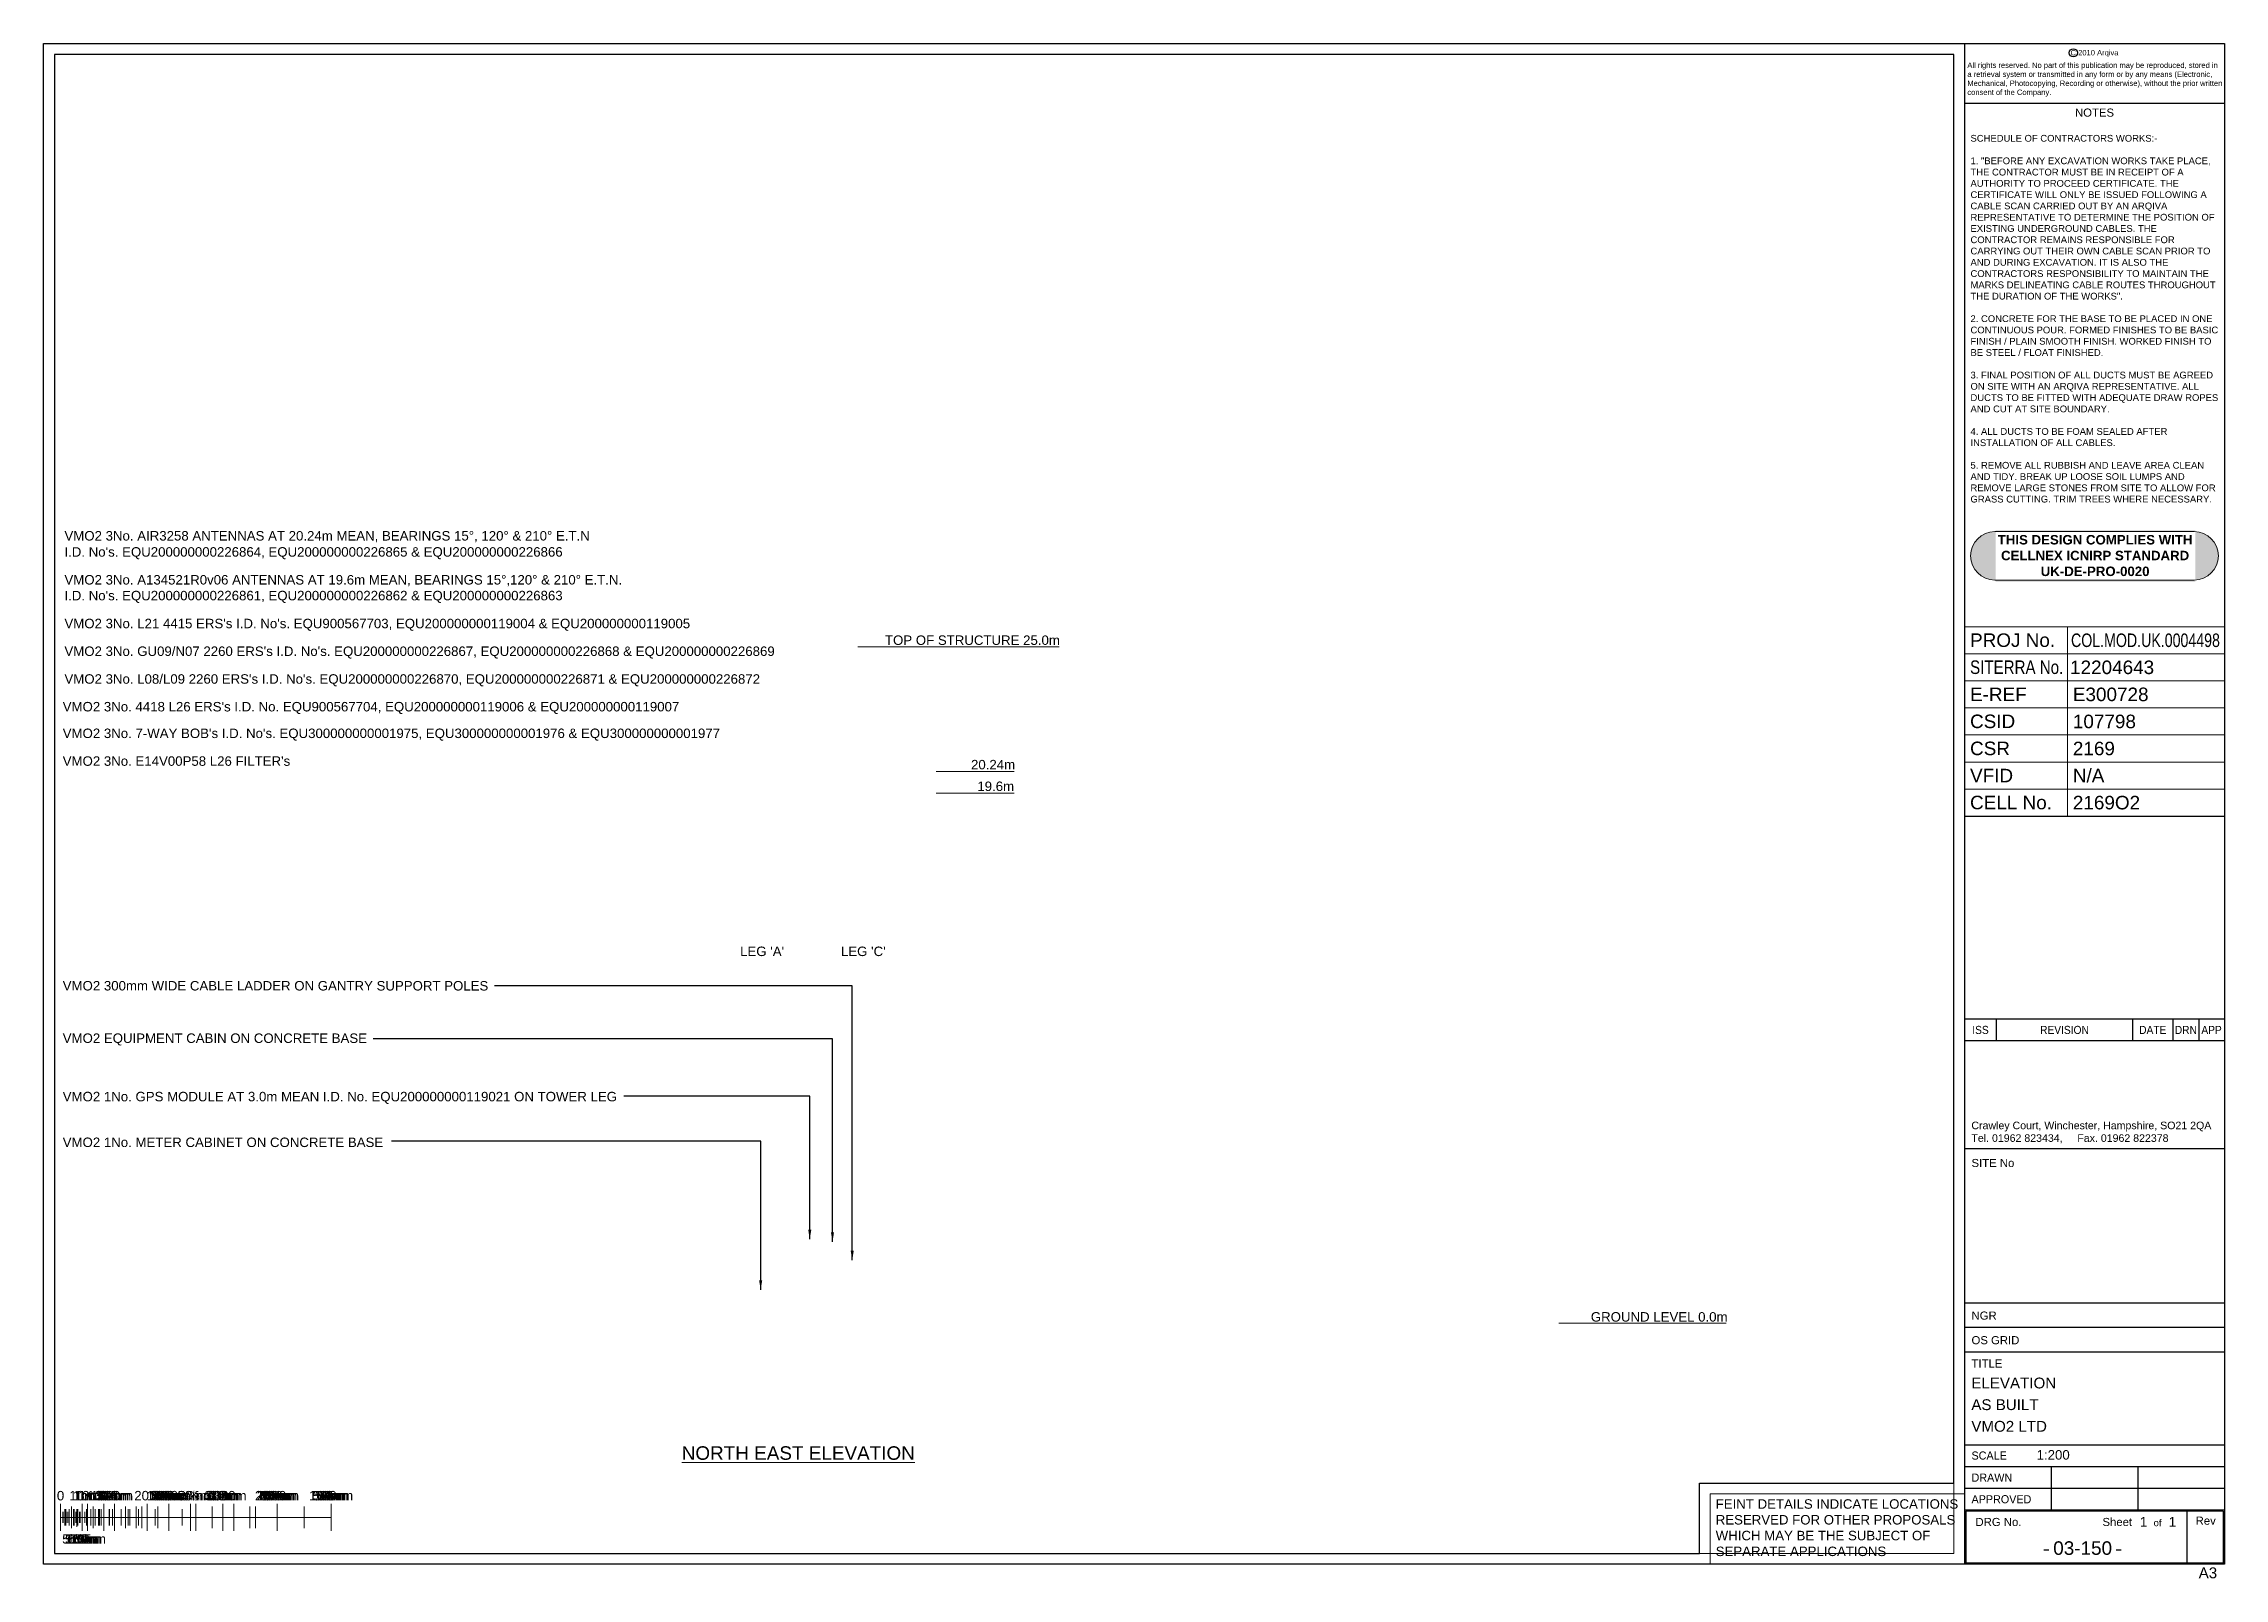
# Paper-space layout '03-150 VMO2 LTD ELEVATION' of a CAD drawing. Header units: millimetres. Extents: x 0 to 403, y -3 to 281.
import ezdxf
from ezdxf.enums import TextEntityAlignment as Align

# ---------------------------------------------------------------- set-up
doc = ezdxf.new("R2010")
doc.units = ezdxf.units.MM
doc.header["$LTSCALE"] = 30
doc.layers.add('ACAD ENTITIES HIDDEN', color=7, linetype='Continuous')
doc.layers.add('BORDER', color=7, linetype='Continuous', lineweight=25)
doc.layers.add('TEXT AND DIMENSIONS', color=7, linetype='Continuous', lineweight=13)
doc.layers.add('VIEWPORTS', color=7, linetype='Continuous', plot=False)
doc.styles.add('textstyle3', font='arial.ttf')
doc.styles.add('textstyle4', font='arial.ttf', dxfattribs={"width": 0.9})
doc.styles.add('textstyle5', font='arial.ttf', dxfattribs={"width": 0.95})
doc.dimstyles.new('QCADDimStyle', dxfattribs={"dimtxt": 1.75, "dimasz": 1.75, "dimexe": 1.75, "dimexo": 1.75, "dimgap": 0.75, "dimtad": 1, "dimtoh": 1, "dimzin": 12, "dimdsep": 46, "dimtxsty": 'Standard', "dimcen": 0.09, "dimclrt": 256, "dimazin": 3, "dimtfac": 1, "dimtdec": 4, "dimtofl": 0, "dimtmove": 2, "dimatfit": 3, "dimfxl": 1, "dimtolj": 1, "dimtzin": 0, "dimarcsym": 0})

# ---------------------------------------------------------------- blocks, each defined once
blk = doc.blocks.new('A3MAS')
at = {"layer": 'BORDER'}
for p, q in [((0, 281), (403, 281)), ((0, 0), (0, 281)), ((355, 281), (355, 0)), ((403, 281), (403, 0)), ((355, 270), (403, 270)), ((355, 138.24), (403, 138.24)), ((403, 100.74), (355, 100.74)), ((403, 96.74), (355, 96.74)), ((360.85, 100.74), (360.85, 96.74)), ((386.04, 100.74), (386.04, 96.74)), ((393.5, 100.74), (393.5, 96.74)), ((398.25, 100.74), (398.25, 96.74)), ((403, 76.74), (355, 76.74)), ((403, 48.21), (355, 48.21)), ((403, 43.71), (355, 43.71)), ((403, 39.21), (355, 39.21)), ((403, 22), (355, 22)), ((403, 18), (355, 18)), ((371, 18), (371, 10)), ((387, 18), (387, 10)), ((403, 14), (355, 14)), ((403, 10), (355, 10)), ((355.2, 9.8), (355.2, 0.2)), ((402.8, 9.8), (355.2, 9.8)), ((396.05, 9.8), (396.05, 0.2)), ((402.8, 9.8), (402.8, 0.2)), ((403, 0), (0, 0)), ((402.8, 0.2), (355.2, 0.2))]:
    blk.add_line(p, q, dxfattribs=at)
at = {"layer": 'BORDER', "const_width": 0.25}
for points in [[(369.61, 2.64), (370.61, 2.64)], [(382.95, 2.64), (383.95, 2.64)]]:
    blk.add_lwpolyline(points, dxfattribs=at)
at = {"layer": 'BORDER'}
blk.add_circle((375.08, 279.3), 0.764, dxfattribs=at)
at = {"layer": 'BORDER', "style": 'textstyle3'}
blk.add_text('NOTES', height=1.5, dxfattribs=at).set_placement((379, 267.5), align=Align.CENTER)
at = {"layer": 'BORDER'}
for s, style, width, p in [('ISS', 'textstyle4', 0.9, (357.93, 98.73)), ('REVISION', 'textstyle4', 0.9, (373.45, 98.73)), ('DATE', 'textstyle4', 0.9, (389.77, 98.73)), ('DRN', 'textstyle4', 0.9, (395.88, 98.73)), ('APP', 'textstyle4', 0.9, (400.63, 98.73)), ('DRAWN', 'textstyle5', 0.95, (360.03, 16)), ('APPROVED', 'textstyle5', 0.95, (361.8, 12))]:
    blk.add_text(s, height=1.5, dxfattribs=dict(at, style=style, width=width)).set_placement(p, align=Align.MIDDLE_CENTER)
at = {"layer": 'BORDER', "style": 'textstyle3'}
for s, p in [('SITE No', (356.27, 73.39)), ('NGR', (356.27, 45.19)), ('OS GRID', (356.27, 40.64)), ('TITLE', (356.27, 36.33)), ('DRG No.', (357, 7.05))]:
    blk.add_text(s, height=1.5, dxfattribs=at).set_placement(p)
at = {"layer": 'BORDER', "style": 'textstyle5', "width": 0.95}
blk.add_text('SCALE', height=1.5, dxfattribs=at).set_placement((356.27, 19.33))
at = {"layer": 'BORDER', "style": 'textstyle3'}
for s, height, p in [('Sheet', 1.5, (383.21, 7.83)), ('of', 1.25, (390.65, 7.67)), ('Rev', 1.5, (399.55, 8.03))]:
    blk.add_text(s, height=height, dxfattribs=at).set_placement(p, align=Align.MIDDLE)
for s, insert, char_height, attachment_point in [('C 2010 Arqiva', (379, 279.82), 1, 2), ('A3', (399.96, -1.61), 2, 5)]:
    blk.add_mtext(s, dxfattribs=dict(at, insert=insert, char_height=char_height, attachment_point=attachment_point))
at = {"layer": 'BORDER', "attachment_point": 1, "style": 'textstyle3'}
for s, insert, char_height, width in [('All rights reserved. No part of this publication may be reproduced, stored in a retrieval system or transmitted in any form or by any means (Electronic, Mechanical, Photocopying, Recording or otherwise), without the prior written consent of the Company.', (355.5, 277.51), 1, 47), ('Crawley Court, Winchester, Hampshire, SO21 2QA\\PTel. 01962 823434,     Fax. 01962 822378', (356.25, 81.78), 1.4, 45.75)]:
    blk.add_mtext(s, dxfattribs=dict(at, insert=insert, char_height=char_height, width=width))
at = {"layer": 'BORDER', "style": 'textstyle3'}
for tag, p, height in [('TITLE1', (356.24, 32.48), 2), ('TITLE2', (356.24, 28.48), 2), ('TITLE3', (356.24, 24.48), 2), ('SCALE', (368.3, 19.33), 1.75)]:
    blk.add_attdef(tag, p, '', height=height, dxfattribs=at)
for tag, height, p in [('SHTNO', 1.8, (388.07, 7.83)), ('SHTOF', 1.8, (393.4, 7.83)), ('USERIDCATEGORY', 2.5, (376.81, 2.98))]:
    blk.add_attdef(tag, text='', height=height, dxfattribs=at).set_placement(p, align=Align.MIDDLE)
blk = doc.blocks.new('*U32')
at = {"layer": 'TEXT AND DIMENSIONS'}
for p, q in [((0, 2.5), (0, -2.5)), ((0, 2.5), (0, -2.5)), ((0, 2.5), (0, -2.5)), ((0, 2.5), (0, -2.5)), ((0, 2.5), (0, -2.5)), ((0, 2.5), (0, -2.5)), ((0, 2.5), (0, -2.5)), ((0, 2.5), (0, -2.5)), ((0, 2.5), (0, -2.5)), ((0, 2.5), (0, -2.5)), ((0, 2.5), (0, -2.5)), ((0, 2.5), (0, -2.5)), ((0, 2.5), (0, -2.5)), ((0, 0), (40, 0)), ((0, 0), (50, 0)), ((0, 0), (40, 0)), ((0, 0), (40, 0)), ((0, 0), (50, 0)), ((0, 0), (50, 0)), ((0, 0), (50, 0)), ((0, 0), (40, 0)), ((0, 0), (50, 0)), ((0, 0), (50, 0)), ((0, 0), (50, 0)), ((0, 0), (40, 0)), ((0, 0), (40, 0)), ((0, 0), (50, 0)), ((0, 0), (40, 0)), ((0, 0), (40, 0)), ((0, 0), (40, 0)), ((0, 0), (40, 0)), ((0.4, 1), (0.4, -1)), ((0.5, 1), (0.5, -1)), ((0.8, 1.5), (0.8, -1.5)), ((0.8, 1.5), (0.8, -1.5)), ((0.8, 1), (0.8, -1)), ((1, 1.5), (1, -1.5)), ((1, 1.5), (1, -1.5)), ((1, 1.5), (1, -1.5)), ((1, 1.5), (1, -1.5)), ((1, 1.5), (1, -1.5)), ((1, 1), (1, -1)), ((1.2, 1), (1.2, -1)), ((1.5, 1), (1.5, -1)), ((1.6, 1.5), (1.6, -1.5)), ((1.6, 1.5), (1.6, -1.5)), ((1.6, 1), (1.6, -1)), ((2, 2), (2, -2)), ((2, 2), (2, -2)), ((2, 2), (2, -2)), ((2, 2), (2, -2)), ((2, 2), (2, -2)), ((2, 1.5), (2, -1.5)), ((2, 1.5), (2, -1.5)), ((2, 1.5), (2, -1.5)), ((2, 1.5), (2, -1.5)), ((2, 1), (2, -1)), ((2.4, 1.5), (2.4, -1.5)), ((2.4, 1.5), (2.4, -1.5)), ((2.4, 1), (2.4, -1)), ((2.5, 1.5), (2.5, -1.5)), ((2.5, 1.5), (2.5, -1.5)), ((2.8, 1), (2.8, -1)), ((3, 1.5), (3, -1.72)), ((3, 1.5), (3, -1.72)), ((3, 1.5), (3, -1.72)), ((3, 1.5), (3, -1.72)), ((3, 1.5), (3, -1.72)), ((3, 1), (3, -1)), ((3.2, 1.5), (3.2, -1.5)), ((3.2, 1.5), (3.2, -1.5)), ((3.2, 1), (3.2, -1)), ((3.5, 1), (3.5, -1)), ((3.6, 1), (3.6, -1)), ((4, 2.5), (4, -2.5)), ((4, 2.5), (4, -2.5)), ((4, 2.5), (4, -2.5)), ((4, 2), (4, -2)), ((4, 2), (4, -2)), ((4, 2), (4, -2)), ((4, 2), (4, -2)), ((4, 2), (4, -2)), ((4, 2), (4, -2)), ((4, 2), (4, -2)), ((4, 1), (4, -1)), ((4.5, 1), (4.5, -1)), ((4.8, 1.5), (4.8, -1.5)), ((4.8, 1.5), (4.8, -1.5)), ((5, 2.5), (5, -2.5)), ((5, 2.5), (5, -2.5)), ((5, 1.5), (5, -1.5)), ((5, 1.5), (5, -1.5)), ((5, 1.5), (5, -1.5)), ((5, 1.5), (5, -1.5)), ((5, 1.5), (5, -1.5)), ((5.6, 1.5), (5.6, -1.5)), ((5.6, 1.5), (5.6, -1.5)), ((6, 2), (6, -2)), ((6, 2), (6, -2)), ((6, 2), (6, -2)), ((6, 2), (6, -2)), ((6, 2), (6, -2)), ((6, 1.5), (6, -1.5)), ((6, 1.5), (6, -1.5)), ((6, 1.5), (6, -1.5)), ((6, 1.5), (6, -1.5)), ((6.4, 1.5), (6.4, -1.5)), ((6.4, 1.5), (6.4, -1.5)), ((7, 1.5), (7, -1.5)), ((7, 1.5), (7, -1.5)), ((7, 1.5), (7, -1.5)), ((7, 1.5), (7, -1.5)), ((7, 1.5), (7, -1.5)), ((7.2, 1.5), (7.2, -1.5)), ((7.2, 1.5), (7.2, -1.5)), ((7.5, 1.5), (7.5, -1.5)), ((7.5, 1.5), (7.5, -1.5)), ((8, 2.5), (8, -2.5)), ((8, 2.5), (8, -2.5)), ((8, 2), (8, -2)), ((8, 2), (8, -2)), ((8, 2), (8, -2)), ((8, 2), (8, -2)), ((8, 2), (8, -2)), ((8, 2), (8, -2)), ((8, 2), (8, -2)), ((8, 2), (8, -2)), ((9, 1.5), (9, -1.5)), ((9, 1.5), (9, -1.5)), ((9.07, 1.5), (9.07, -1.5)), ((9.07, 1.5), (9.07, -1.5)), ((9.07, 1.5), (9.07, -1.5)), ((9.6, 1.5), (9.6, -1.5)), ((10, 2.5), (10, -2.5)), ((10, 2.5), (10, -2.5)), ((10, 2.5), (10, -2.5)), ((10, 2.5), (10, -2.5)), ((10, 2.5), (10, -2.5)), ((10, 2.5), (10, -2.5)), ((10, 2.5), (10, -2.5)), ((10, 2), (10, -2)), ((10, 2), (10, -2)), ((10, 1.5), (10, -1.5)), ((10, 1.5), (10, -1.5)), ((10, 1.5), (10, -1.5)), ((10, 1.5), (10, -1.5)), ((10, 1.5), (10, -1.5)), ((11.2, 1.5), (11.2, -1.5)), ((12, 2), (12, -2)), ((12, 2), (12, -2)), ((12, 2), (12, -2)), ((12, 2), (12, -2)), ((12, 2), (12, -2)), ((12, 2), (12, -2)), ((12, 2), (12, -2)), ((12, 2), (12, -2)), ((12, 2), (12, -2)), ((12.5, 1.5), (12.5, -1.5)), ((12.5, 1.5), (12.5, -1.5)), ((12.8, 1.5), (12.8, -1.5)), ((14, 2), (14, -2)), ((14, 2), (14, -2)), ((14, 2), (14, -2)), ((14, 2), (14, -2)), ((14, 2), (14, -2)), ((14, 1.5), (14, -1.5)), ((14, 1.5), (14, -1.5)), ((14, 1.5), (14, -1.5)), ((14, 1.5), (14, -1.5)), ((14, 1.5), (14, -1.5)), ((14.4, 1.5), (14.4, -1.5)), ((15, 2), (15, -2)), ((15, 2), (15, -2)), ((16, 2.5), (16, -2.5)), ((16, 2), (16, -2)), ((16, 2), (16, -2)), ((16, 2), (16, -2)), ((16, 2), (16, -2)), ((16, 2), (16, -2)), ((16, 2), (16, -2)), ((16, 2), (16, -2)), ((16, 2), (16, -2)), ((16, 2), (16, -2)), ((17.5, 1.5), (17.5, -1.5)), ((17.5, 1.5), (17.5, -1.5)), ((18, 2), (18, -2)), ((18, 2), (18, -2)), ((18, 2), (18, -2)), ((18, 2), (18, -2)), ((18, 2), (18, -2)), ((18, 1.5), (18, -1.5)), ((18, 1.5), (18, -1.5)), ((18, 1.5), (18, -1.5)), ((18, 1.5), (18, -1.5)), ((18, 1.5), (18, -1.5)), ((20, 2.5), (20, -2.5)), ((20, 2.5), (20, -2.5)), ((20, 2.5), (20, -2.5)), ((20, 2.5), (20, -2.5)), ((20, 2.5), (20, -2.5)), ((20, 2.5), (20, -2.5)), ((20, 2.5), (20, -2.5)), ((20, 2.5), (20, -2.5)), ((20, 2.5), (20, -2.5)), ((20, 2.5), (20, -2.5)), ((20, 2), (20, -2)), ((20, 2), (20, -2)), ((20, 2), (20, -2)), ((22.5, 1.5), (22.5, -1.5)), ((22.5, 1.5), (22.5, -1.5)), ((24, 2.5), (24, -2.5)), ((24, 2), (24, -2)), ((24, 2), (24, -2)), ((24, 2), (24, -2)), ((25, 2.5), (25, -2.5)), ((25, 2.5), (25, -2.5)), ((28, 2), (28, -2)), ((28, 2), (28, -2)), ((28, 2), (28, -2)), ((30, 2.5), (30, -2.5)), ((30, 2.5), (30, -2.5)), ((30, 2), (30, -2)), ((30, 2), (30, -2)), ((32, 2.5), (32, -2.5)), ((32, 2), (32, -2)), ((32, 2), (32, -2)), ((32, 2), (32, -2)), ((35, 2), (35, -2)), ((35, 2), (35, -2)), ((36, 2), (36, -2)), ((36, 2), (36, -2)), ((36, 2), (36, -2)), ((40, 2.5), (40, -2.5)), ((40, 2.5), (40, -2.5)), ((40, 2.5), (40, -2.5)), ((40, 2.5), (40, -2.5)), ((40, 2.5), (40, -2.5)), ((40, 2.5), (40, -2.5)), ((40, 2.5), (40, -2.5)), ((40, 2.5), (40, -2.5)), ((40, 2.5), (40, -2.5)), ((40, 2.5), (40, -2.5)), ((40, 2.5), (40, -2.5)), ((40, 2), (40, -2)), ((40, 2), (40, -2)), ((45, 2), (45, -2)), ((45, 2), (45, -2)), ((50, 2.5), (50, -2.5)), ((50, 2.5), (50, -2.5)), ((50, 2.5), (50, -2.5)), ((50, 2.5), (50, -2.5))]:
    blk.add_line(p, q, dxfattribs=at)
at = {"layer": 'TEXT AND DIMENSIONS', "flags": 128}
for points in [[(0, 2.5), (0, -2.5)], [(0, 2.5), (0, -2.5)], [(0, 2.5), (0, -2.5)], [(0, 2.5), (0, -2.5)], [(0, 2.5), (0, -2.5)], [(0, 2.5), (0, -2.5)], [(0, 2.5), (0, -2.5)], [(0, 0), (50, 0)], [(0, 0), (40, 0)], [(1, 1.5), (1, -1.5)], [(1, 1.5), (1, -1.5)], [(1, 1.5), (1, -1.5)], [(2, 1.5), (2, -1.5)], [(2, 1.5), (2, -1.5)], [(2, 1.5), (2, -1.5)], [(3, 1.5), (3, -1.5)], [(3, 1.5), (3, -1.5)], [(3, 1.5), (3, -1.5)], [(4, 2), (4, -2)], [(4, 1.5), (4, -1.5)], [(4, 1.5), (4, -1.5)], [(4, 1.5), (4, -1.5)], [(5, 2), (5, -2)], [(5, 2), (5, -2)], [(5, 2), (5, -2)], [(6, 1.5), (6, -1.5)], [(6, 1.5), (6, -1.5)], [(6, 1.5), (6, -1.5)], [(7, 1.5), (7, -1.5)], [(7, 1.5), (7, -1.5)], [(7, 1.5), (7, -1.5)], [(8, 2), (8, -2)], [(8, 1.5), (8, -1.5)], [(8, 1.5), (8, -1.5)], [(8, 1.5), (8, -1.5)], [(9, 1.5), (9, -1.5)], [(9, 1.5), (9, -1.5)], [(9, 1.5), (9, -1.5)], [(10, 2.5), (10, -2.5)], [(10, 2.5), (10, -2.5)], [(10, 2.5), (10, -2.5)], [(12, 2), (12, -2)], [(16, 2), (16, -2)], [(20, 2.5), (20, -2.5)], [(20, 2.5), (20, -2.5)], [(20, 2.5), (20, -2.5)], [(20, 2.5), (20, -2.5)], [(25, 2.5), (25, -2.5)], [(30, 2.5), (30, -2.5)], [(40, 2.5), (40, -2.5)], [(40, 2.5), (40, -2.5)], [(40, 2.5), (40, -2.5)], [(50, 2.5), (50, -2.5)], [(50, 2.5), (50, -2.5)], [(50, 2.5), (50, -2.5)], [(50, 2.5), (50, -2.5)], [(50, 2.5), (50, -2.5)]]:
    blk.add_lwpolyline(points, dxfattribs=at)
at = {"layer": 'TEXT AND DIMENSIONS'}
for points in [[(1, 1.5), (1, -1.5)], [(1, 1.5), (1, -1.5)], [(1, 1.5), (1, -1.5)], [(1, 1.5), (1, -1.5)], [(2, 1.5), (2, -1.5)], [(2, 1.5), (2, -1.5)], [(2, 1.5), (2, -1.5)], [(2, 1.5), (2, -1.5)], [(3, 1.5), (3, -1.5)], [(3, 1.5), (3, -1.5)], [(3, 1.5), (3, -1.5)], [(3, 1.5), (3, -1.5)], [(4, 1.5), (4, -1.5)], [(4, 1.5), (4, -1.5)], [(4, 1.5), (4, -1.5)], [(4, 1.5), (4, -1.5)], [(5, 2), (5, -2)], [(5, 2), (5, -2)], [(5, 2), (5, -2)], [(5, 2), (5, -2)], [(6, 1.5), (6, -1.5)], [(6, 1.5), (6, -1.5)], [(6, 1.5), (6, -1.5)], [(6, 1.5), (6, -1.5)], [(7, 1.5), (7, -1.5)], [(7, 1.5), (7, -1.5)], [(7, 1.5), (7, -1.5)], [(7, 1.5), (7, -1.5)], [(8, 1.5), (8, -1.5)], [(8, 1.5), (8, -1.5)], [(8, 1.5), (8, -1.5)], [(8, 1.5), (8, -1.5)], [(9, 1.5), (9, -1.5)], [(9, 1.5), (9, -1.5)], [(9, 1.5), (9, -1.5)], [(9, 1.5), (9, -1.5)], [(10, 2.5), (10, -2.5)], [(10, 2.5), (10, -2.5)], [(12, 1.5), (12, -1.5)], [(12, 1.5), (12, -1.5)], [(12, 1.5), (12, -1.5)], [(12, 1.5), (12, -1.5)], [(12, 1.5), (12, -1.5)], [(14, 1.5), (14, -1.5)], [(14, 1.5), (14, -1.5)], [(14, 1.5), (14, -1.5)], [(14, 1.5), (14, -1.5)], [(14, 1.5), (14, -1.5)], [(16, 1.5), (16, -1.5)], [(16, 1.5), (16, -1.5)], [(16, 1.5), (16, -1.5)], [(16, 1.5), (16, -1.5)], [(16, 1.5), (16, -1.5)], [(18, 1.5), (18, -1.5)], [(18, 1.5), (18, -1.5)], [(18, 1.5), (18, -1.5)], [(18, 1.5), (18, -1.5)], [(18, 1.5), (18, -1.5)], [(20, 2.5), (20, -2.5)], [(24, 2), (24, -2)], [(25, 2.5), (25, -2.5)], [(25, 2), (25, -2)], [(25, 2), (25, -2)], [(25, 2), (25, -2)], [(25, 2), (25, -2)], [(25, 2), (25, -2)], [(28, 2), (28, -2)], [(30, 2.5), (30, -2.5)], [(30, 2.5), (30, -2.5)], [(32, 2), (32, -2)], [(36, 2), (36, -2)], [(40, 2.5), (40, -2.5)], [(40, 2.5), (40, -2.5)]]:
    blk.add_lwpolyline(points, dxfattribs=at)
at = {"layer": 'TEXT AND DIMENSIONS', "char_height": 1.75, "attachment_point": 5, "style": 'textstyle3'}
for s, insert in [('0', (0, 4)), ('0', (0, 4)), ('0', (0, 4)), ('0', (0, 4)), ('0', (0, 4)), ('0', (0, 4)), ('0', (0, 4)), ('0', (0, 4)), ('0', (0, 4)), ('0', (0, 4)), ('0', (0, 4)), ('0', (0, 4)), ('0', (0, 4)), ('0', (0, 4)), ('0', (0, 4)), ('0', (0, 4)), ('0', (0, 4)), ('0', (0, 4)), ('0', (0, 4)), ('0', (0, 4)), ('10m', (4, 4)), ('1m', (4, 4)), ('10m', (5, 4)), ('1m', (5, 4)), ('100m', (8, 4)), ('10m', (8, 4)), ('50mm', (10, 4)), ('20mm', (10, 4)), ('10mm', (10, 4)), ('500m', (10, 4)), ('100m', (10, 4)), ('0.1m', (10, 4)), ('0.2m', (10, 4)), ('0.5m', (10, 4)), ('50m', (10, 4)), ('10m', (10, 4)), ('5m', (10, 4)), ('1m', (10, 4)), ('20m', (16, 4)), ('100mm', (20, 4)), ('1000m', (20, 4)), ('20mm', (20, 4)), ('500m', (20, 4)), ('200m', (20, 4)), ('250m', (20, 4)), ('100m', (20, 4)), ('0.2m', (20, 4)), ('0.5m', (20, 4)), ('50m', (20, 4)), ('20m', (20, 4)), ('10m', (20, 4)), ('5m', (20, 4)), ('2m', (20, 4)), ('1m', (20, 4)), ('50mm', (25, 4)), ('30m', (24, 4)), ('0.5m', (25, 4)), ('50m', (25, 4)), ('5m', (25, 4)), ('30mm', (30, 4)), ('300m', (30, 4)), ('0.3m', (30, 4)), ('30m', (30, 4)), ('3m', (30, 4)), ('40m', (32, 4)), ('200mm', (40, 4)), ('2000m', (40, 4)), ('1000m', (40, 4)), ('40mm', (40, 4)), ('400m', (40, 4)), ('500m', (40, 4)), ('200m', (40, 4)), ('100m', (40, 4)), ('0.4m', (40, 4)), ('40m', (40, 4)), ('50m', (40, 4)), ('20m', (40, 4)), ('10m', (40, 4)), ('4m', (40, 4)), ('2m', (40, 4)), ('1m', (40, 4)), ('100mm', (50, 4)), ('50mm', (50, 4)), ('500m', (50, 4)), ('100m', (50, 4)), ('0.5m', (50, 4)), ('50m', (50, 4)), ('10m', (50, 4)), ('5m', (50, 4)), ('1m', (50, 4)), ('5m', (2, -4)), ('5m', (2.5, -4)), ('100m', (4, -4)), ('0.1m', (4, -4)), ('50m', (4, -4)), ('10mm', (5, -4)), ('0.1m', (5, -4)), ('0.5m', (5, -4)), ('5mm', (5, -4)), ('5m', (4, -4)), ('50m', (5, -4)), ('5m', (5, -4))]:
    blk.add_mtext(s, dxfattribs=dict(at, insert=insert))

psp = doc.layouts.new('03-150 VMO2 LTD ELEVATION')

# ---------------------------------------------------------------- hatches: boundary and pattern name
at = {"layer": 'TEXT AND DIMENSIONS', "transparency": 33554687}
h = psp.add_hatch(color=3, dxfattribs=at)
edge = h.paths.add_edge_path(flags=0)
edge.add_arc((397.42, 186.34), 4.47, 270, 450)
edge.add_line((397.42, 190.81), (360.58, 190.81))
edge.add_arc((360.58, 186.34), 4.47, 90, 270)
edge.add_line((360.58, 181.87), (397.42, 181.87))
h.paths.add_polyline_path([(360.74, 181.56), (397.61, 181.56), (397.61, 191.06), (360.74, 191.06)], flags=0)

# ---------------------------------------------------------------- linework, layer by layer
at = {"layer": 'TEXT AND DIMENSIONS'}
for p, q in [((150.47, 169.51), (187.67, 169.51)), ((355, 173.24), (403, 173.24)), ((374, 163.24), (374, 173.24)), ((355, 168.24), (403, 168.24)), ((355, 163.24), (403, 163.24)), ((374, 158.24), (374, 163.24)), ((355, 158.24), (403, 158.24)), ((374, 153.24), (374, 158.24)), ((355, 153.24), (403, 153.24)), ((374, 148.24), (374, 153.24)), ((164.97, 146.51), (179.34, 146.51)), ((355, 148.24), (403, 148.24)), ((374, 143.24), (374, 148.24)), ((164.97, 142.51), (179.34, 142.51)), ((355, 143.24), (403, 143.24)), ((374, 138.24), (374, 143.24)), ((279.99, 44.51), (310.92, 44.51)), ((355, 13), (308, 13)), ((308, 13), (308, 0))]:
    psp.add_line(p, q, dxfattribs=at)
at = {"layer": 'TEXT AND DIMENSIONS', "color": 3}
psp.add_lwpolyline([(360.58, 181.87, -1), (360.58, 190.81), (397.42, 190.81, -1), (397.42, 181.87)], format="xyb", close=True, dxfattribs=at)
at = {"layer": 'VIEWPORTS'}
psp.add_lwpolyline([(2, 279), (2, 2), (306, 2), (306, 15), (353, 15), (353, 279)], close=True, dxfattribs=at)

# ---------------------------------------------------------------- block references
at = {"layer": 'BORDER'}
psp.add_blockref('A3MAS', (0, 0), dxfattribs=at).add_auto_attribs({'USERIDCATEGORY': '03-150', 'SCALE': '1:200', 'SHTNO': '1', 'SHTOF': '1', 'TITLE1': 'ELEVATION', 'TITLE2': 'AS BUILT', 'TITLE3': 'VMO2 LTD'})
at = {"layer": 'TEXT AND DIMENSIONS'}
psp.add_blockref('*U32', (3.13, 8.65), dxfattribs=at)

# ---------------------------------------------------------------- texts
at = {"layer": 'ACAD ENTITIES HIDDEN', "insert": (356.08, 264.13), "char_height": 1.25, "width": 46, "attachment_point": 1, "style": 'textstyle3'}
psp.add_mtext('SCHEDULE OF CONTRACTORS WORKS:-\\P\\P1. "BEFORE ANY EXCAVATION WORKS TAKE PLACE, THE CONTRACTOR MUST BE IN RECEIPT OF A AUTHORITY TO PROCEED CERTIFICATE. THE CERTIFICATE WILL ONLY BE ISSUED FOLLOWING A CABLE SCAN CARRIED OUT BY AN ARQIVA REPRESENTATIVE TO DETERMINE THE POSITION OF EXISTING UNDERGROUND CABLES. THE CONTRACTOR REMAINS RESPONSIBLE FOR CARRYING OUT THEIR OWN CABLE SCAN PRIOR TO AND DURING EXCAVATION. IT IS ALSO THE CONTRACTORS RESPONSIBILITY TO MAINTAIN THE MARKS DELINEATING CABLE ROUTES THROUGHOUT THE DURATION OF THE WORKS".\\P\\P2. CONCRETE FOR THE BASE TO BE PLACED IN ONE CONTINUOUS POUR. FORMED FINISHES TO BE BASIC FINISH / PLAIN SMOOTH FINISH. WORKED FINISH TO BE STEEL / FLOAT FINISHED.\\P\\P3. FINAL POSITION OF ALL DUCTS MUST BE AGREED ON SITE WITH AN ARQIVA REPRESENTATIVE. ALL DUCTS TO BE FITTED WITH ADEQUATE DRAW ROPES AND CUT AT SITE BOUNDARY.\\P\\P4. ALL DUCTS TO BE FOAM SEALED AFTER INSTALLATION OF ALL CABLES.\\P\\P5. REMOVE ALL RUBBISH AND LEAVE AREA CLEAN AND TIDY. BREAK UP LOOSE SOIL LUMPS AND REMOVE LARGE STONES FROM SITE TO ALLOW FOR GRASS CUTTING. TRIM TREES WHERE NECESSARY.', dxfattribs=at)
at = {"layer": 'TEXT AND DIMENSIONS', "style": 'textstyle3'}
for s, p in [('TOP OF STRUCTURE 25.0m ', (155.48, 169.88)), ('20.24m ', (171.38, 146.88)), ('19.6m ', (172.55, 142.88)), ("LEG 'A'", (128.71, 112.38)), ("LEG 'C'", (147.34, 112.38))]:
    psp.add_text(s, height=1.75, rotation=0, dxfattribs=at).set_placement(p)
psp.add_text('12204643', height=2.5, dxfattribs=at).set_placement((374.48, 164.49))
at = {"layer": 'TEXT AND DIMENSIONS', "char_height": 1.75, "attachment_point": 1, "line_spacing_factor": 1.020982, "style": 'textstyle3'}
for s, insert, width in [("VMO2 3No. AIR3258 ANTENNAS AT 20.24m MEAN, BEARINGS 15%%D, 120%%D & 210%%D E.T.N \\PI.D. No's. EQU200000000226864, EQU200000000226865 & EQU200000000226866", (3.85, 190.92), 96.899), ("VMO2 3No. L21 4415{\\A1; ERS's} I.D. No's. EQU900567703, EQU200000000119004 & EQU200000000119005", (3.85, 174.71), 115.5641), ("\\pxt30;VMO2 3No. GU09/N07 2260 ERS's I.D. No's. EQU200000000226867, EQU200000000226868 & EQU200000000226869", (3.85, 169.59), 131.1839), ("\\pxt30;VMO2 3No. L08/L09 2260 ERS's I.D. No's. EQU200000000226870, EQU200000000226871 & EQU200000000226872", (3.85, 164.46), 128.4491), ("VMO2 3No. 7-WAY BOB's I.D. No's. EQU300000000001975, EQU300000000001976 & EQU300000000001977", (3.53, 154.42), 121.3906)]:
    psp.add_mtext(s, dxfattribs=dict(at, insert=insert, width=width))
at = {"layer": 'TEXT AND DIMENSIONS', "color": 3, "insert": (361.2, 190.19), "char_height": 1.75, "width": 35.8233, "attachment_point": 1, "style": 'textstyle3'}
psp.add_mtext('\\pxqc;{\\fArial|b1|i0|c0|p34;THIS DESIGN COMPLIES WITH\\PCELLNEX ICNIRP STANDARD\\PUK-DE-PRO-0020} ', dxfattribs=at)
at = {"layer": 'TEXT AND DIMENSIONS', "attachment_point": 1, "style": 'textstyle3'}
for s, insert, char_height, width in [("VMO2 3No. A134521R0v06 ANTENNAS AT 19.6m MEAN, BEARINGS 15%%D,120%%D & 210%%D E.T.N. I.D. No's. EQU200000000226861, EQU200000000226862 & EQU200000000226863", (3.85, 182.79), 1.75, 102.8795), ('{\\W0.75;COL.MOD.UK.0004498}', (374.66, 171.99), 2.5, 36.8717), ("VMO2 3No. 4418 L26 ERS's I.D. No. EQU900567704, EQU200000000119006 & EQU200000000119007 ", (3.53, 159.34), 1.75, 113.8618), ("VMO2 3No. E14V00P58 L26 FILTER's ", (3.53, 149.29), 1.75, 41.9721), ('GROUND LEVEL 0.0m', (285.92, 46.58), 1.75, 29.4633), ('FEINT DETAILS INDICATE LOCATIONS RESERVED FOR OTHER PROPOSALS WHICH MAY BE THE SUBJECT OF SEPARATE APPLICATIONS', (309, 12), 1.75, 48.6012)]:
    psp.add_mtext(s, dxfattribs=dict(at, insert=insert, char_height=char_height, width=width))
at = {"layer": 'TEXT AND DIMENSIONS', "char_height": 2.5, "style": 'textstyle3'}
for s, insert, attachment_point in [('PROJ No.', (356, 170.74), 4), ('{\\W0.8;SITERRA No.}', (356, 165.74), 4), ('E-REF', (356, 160.74), 4), ('CSID', (356, 155.74), 4), ('CSR', (356, 150.74), 4), ('VFID', (356, 145.74), 4), ('CELL No.', (356, 140.74), 4), ('{\\LNORTH EAST ELEVATION}', (139.46, 21.79), 2)]:
    psp.add_mtext(s, dxfattribs=dict(at, insert=insert, attachment_point=attachment_point))
at = {"layer": 'TEXT AND DIMENSIONS', "char_height": 1.75, "attachment_point": 1, "rotation": 359.9968, "style": 'textstyle3'}
for s, insert, width in [('VMO2 300mm WIDE CABLE LADDER ON GANTRY SUPPORT POLES', (3.53, 107.77), 78.5466), ('VMO2 EQUIPMENT CABIN ON CONCRETE BASE', (3.53, 98.08), 56.1237), ('VMO2 1No. GPS MODULE AT 3.0m MEAN I.D. No. EQU200000000119021 ON TOWER LEG ', (3.53, 87.29), 102.3101), ('VMO2 1No. METER CABINET ON CONCRETE BASE', (3.53, 78.84), 59.114)]:
    psp.add_mtext(s, dxfattribs=dict(at, insert=insert, width=width))
at = {"layer": 'TEXT AND DIMENSIONS', "style": 'textstyle3'}
for tag, p in [('E300728', (375, 159.49)), ('107798', (375, 154.49)), ('2169', (375, 149.49)), ('N/A', (375, 144.49)), ('2169O2', (375, 139.49))]:
    psp.add_attdef(tag, p, '', height=2.5, dxfattribs=at)

# ---------------------------------------------------------------- leaders
at = {"layer": 'TEXT AND DIMENSIONS'}
for points in [[(149.43, 56.18), (149.43, 106.88), (83.3, 106.88)], [(145.78, 59.59), (145.78, 97.06), (60.92, 97.06)], [(141.58, 60.07), (141.59, 86.49), (107.25, 86.49)], [(132.51, 50.7), (132.51, 78.16), (64.26, 78.16)]]:
    psp.add_leader(points, dimstyle='QCADDimStyle', dxfattribs=at)

# ---------------------------------------------------------------- viewports
at = {"layer": 'VIEWPORTS'}
for center, size, view_center_point, view_height, status in [((177.5, 140.5), (351, 277), (211823.39, -40645.26), 55399.9996, 4), ((379, 38.37), (48, 76.739), (24, -50.12), 76.739, 3)]:
    psp.add_viewport(center=center, size=size, view_center_point=view_center_point, view_height=view_height, status=status, dxfattribs=at)
psp.add_viewport(center=(379, 117.49), size=(48, 41.5), view_center_point=(24, 16.7), view_height=41.5, dxfattribs=at)

doc.saveas('drawing.dxf')
